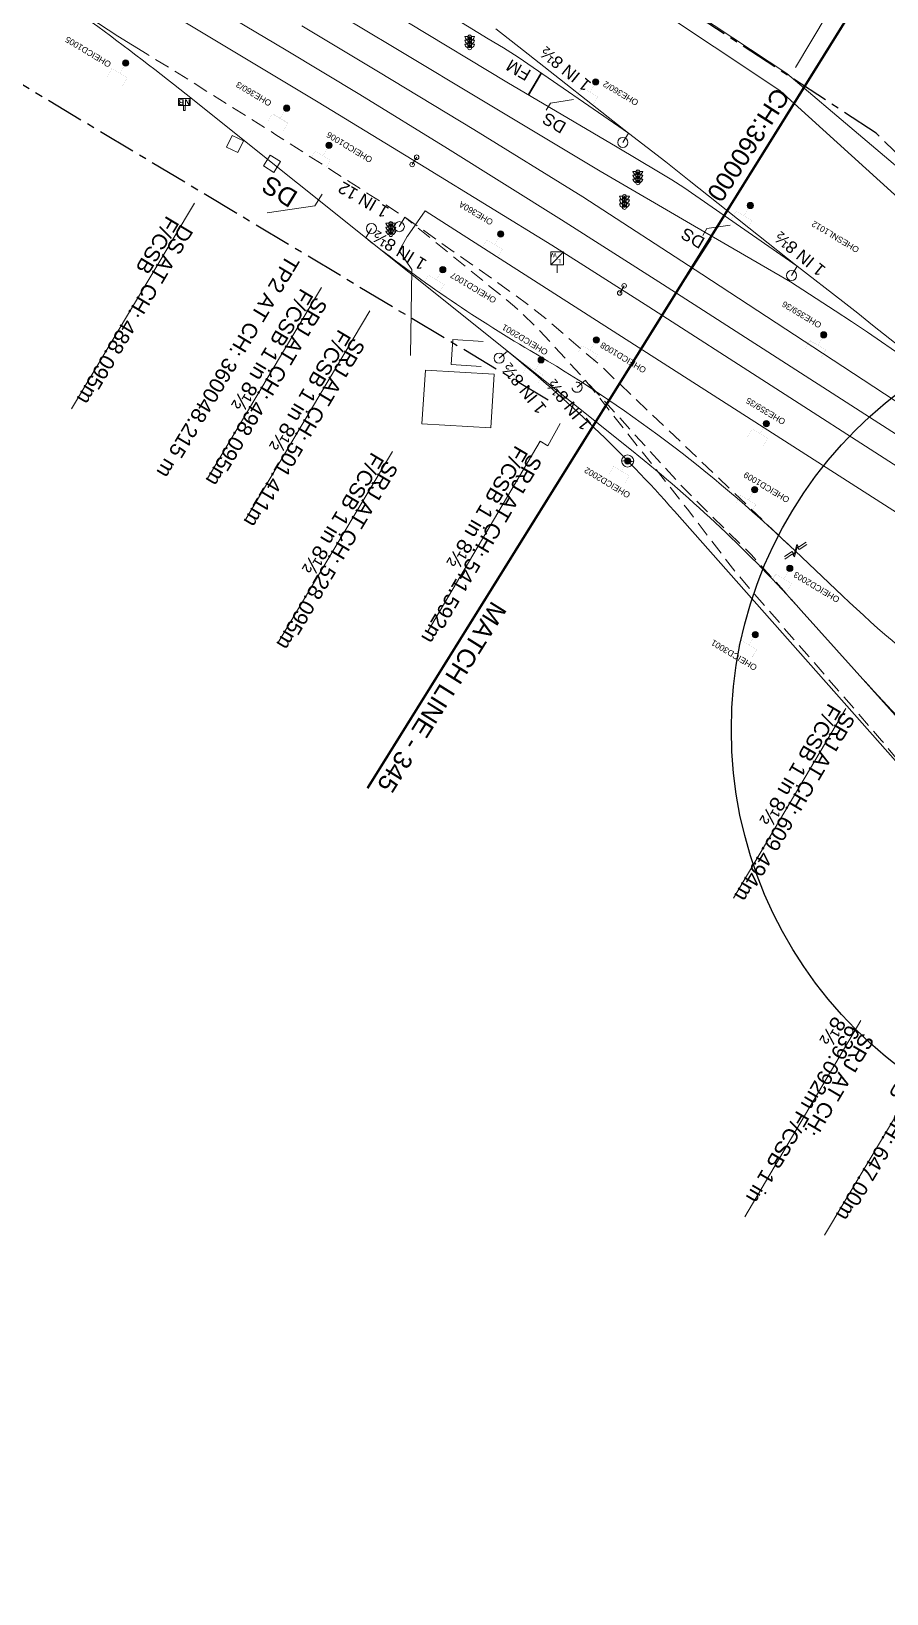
# Model space of a CAD drawing. Header units: metres. Extents: x 593168 to 611286, y 3401475 to 3412398.
# Drawn here: x 593999.9 to 594141.2, y 3411579 to 3411837.3 of the extents above; entities that cross this region are included whole.
import ezdxf
from ezdxf.enums import TextEntityAlignment as Align

# ---------------------------------------------------------------- set-up
doc = ezdxf.new("R2010")
doc.units = ezdxf.units.M
doc.header["$MEASUREMENT"] = 0
for name, pattern in [('CENTER', [2, 1.25, -0.25, 0.25, -0.25]), ('DASHED', [0.75, 0.5, -0.25]), ('PHANTOM2', [1.25, 0.625, -0.125, 0.125, -0.125, 0.125, -0.125])]:
    doc.linetypes.add(name, pattern=pattern)
for name, color, linetype, lineweight in [('CL OF RAILWAYTRACK', 7, 'Continuous', 30), ('Electric Pole', 251, 'Continuous', 0), ('Exg track', 7, 'Continuous', 0), ("EXG. TP CH's", 7, 'Continuous', 0), ('Existing IR Chainage', 7, 'Continuous', 0), ('Existing IR Track', 143, 'Continuous', 0), ('Fence', 251, 'F-LINE', 0), ('IR PROP. DETAILS', 190, 'Continuous', 0), ('Name Board', 251, 'Continuous', 0), ('OHE MAST', 8, 'Continuous', 0), ('OHE MAST TEXT', 8, 'Continuous', 0), ("SANEHWAL STN. SRJ'S", 251, 'Continuous', 0), ('Shed', 251, 'Continuous', 0), ('Sign Board', 251, 'Continuous', 0), ('Stage', 11, 'Continuous', 0), ('Subroad Edge', 34, 'Continuous', 0), ('WL', 7, 'Continuous', 0)]:
    doc.layers.add(name, color=color, linetype=linetype, lineweight=lineweight)
doc.layers.add('Existing Railway Boundary', color=7, linetype='CENTER')
doc.layers.add('MATCH LINE', color=7, linetype='Continuous')
doc.styles.add('CUT-FILL', font='cut-fill.shx', dxfattribs={"height": 2})
doc.styles.add('NB', font='swissbo.ttf', dxfattribs={"height": 1.5})
doc.styles.get("Standard").update_dxf_attribs({"font": 'arial_0.ttf'})
doc.styles.add('Style-Arial', font='arial_0.ttf')
doc.linetypes.add('F-LINE', pattern='A,0.6,["X",Standard,S=0.3,R=0,X=0,Y=-0.15],0.1', length=0.7)

# ---------------------------------------------------------------- blocks, each defined once
blk = doc.blocks.new('EP')
blk.add_hatch(color=8).paths.add_polyline_path([(-0.21, -0.05), (-0.21, 0.16), (-0.93, -0.01), (-0.31, 0.07), (-0.31, -0.19), (0.31, 0), (0.31, -0.24), (0.94, -0.01), (0.41, -0.1), (0.43, 0.15)])
at = {"color": 8}
for p, q in [((-0.93, -0.01), (-0.21, 0.16)), ((-0.31, 0.07), (-0.93, -0.01)), ((-0.31, -0.19), (-0.31, 0.07)), ((0.31, 0), (-0.31, -0.19)), ((-0.21, 0.16), (-0.21, -0.05)), ((-0.21, -0.05), (0.43, 0.15)), ((0.31, -0.24), (0.31, 0)), ((0.43, 0.15), (0.41, -0.1)), ((0.94, -0.01), (0.31, -0.24)), ((0.41, -0.1), (0.94, -0.01))]:
    blk.add_line(p, q, dxfattribs=at)
blk.add_circle((0, 0), 1, dxfattribs=at)
blk = doc.blocks.new('NB')
for p, q in [((-0.98, 0.82), (-0.98, 1.98)), ((-0.98, 1.98), (0.98, 1.98)), ((-0.98, 0.82), (0.98, 0.82)), ((-0.13, 0.82), (-0.13, 0)), ((-0.13, 0), (0.13, 0)), ((0.13, 0.82), (0.13, 0)), ((0.98, 1.98), (0.98, 0.82))]:
    blk.add_line(p, q)
at = {"style": 'NB', "width": 1.025371}
blk.add_text('NB', height=0.988, rotation=180, dxfattribs=at).set_placement((0, 1.39), align=Align.MIDDLE)
blk = doc.blocks.new('SIG')
for color, points in [(1, [(-0.22, 0.42, 0.180295), (-0.01, 0.33, -0.00255), (0.01, 0.33, -0.00255), (0.02, 0.33, 0.180295), (0.23, 0.42, -0.002654), (0.25, 0.44, 0.184495), (0.33, 0.65, 1.000001), (-0.32, 0.65, 0.184495), (-0.24, 0.44, -0.002654)]), (2, [(0.23, -0.23, -0.002654), (0.25, -0.21, 0.184495), (0.33, 0.01, 1.000001), (-0.32, 0.01, 0.184495), (-0.24, -0.21, -0.002654), (-0.22, -0.23, 0.180295), (-0.01, -0.32, -0.00255), (0.01, -0.32, -0.00255), (0.02, -0.32, 0.180295)]), (3, [(0.23, -0.88, -0.002654), (0.25, -0.86, 0.184495), (0.33, -0.64, 1.000001), (-0.32, -0.64, 0.184495), (-0.24, -0.86, -0.002654), (-0.22, -0.88, 0.395599)])]:
    blk.add_hatch(color=color).paths.add_polyline_path(points)
for p, q in [((-0.31, 0.98), (-0.32, -0.9)), ((0.33, -0.9), (0.32, 0.98))]:
    blk.add_line(p, q)
for points in [[(-0.31, 0.98), (-0.81, 0.98, 0.198758), (-0.42, 0.41, 0.003814), (-0.31, 0.39, 0.003814)], [(-0.31, 0.33), (-0.81, 0.33, 0.198758), (-0.42, -0.23, 0.003727), (-0.32, -0.26, 0.003727)], [(0.32, 0.98), (0.82, 0.98, -0.198758), (0.44, 0.41, -0.003814), (0.32, 0.39, -0.003814)], [(0.32, 0.33), (0.82, 0.33, -0.198758), (0.44, -0.23, -0.003727), (0.33, -0.26, -0.003727)], [(-0.32, -0.32), (-0.81, -0.32, 0.198758), (-0.42, -0.88, 0.003639), (-0.32, -0.9)], [(0.33, -0.32), (0.82, -0.32, -0.198758), (0.44, -0.88, -0.003639), (0.33, -0.9)]]:
    blk.add_lwpolyline(points, format="xyb")
for centre, radius, start, end in [((0.01, 0.91), 0.324, 12.4049, 167.5951), ((0.01, 0.81), 0.357, 27.7578, 152.2422), ((0.01, -0.9), 0.324, 181.4572, 358.5428)]:
    blk.add_arc(centre, radius, start, end)
blk = doc.blocks.new('WL')
at = {"layer": 'WL'}
for p, q in [((1.07, 3.42), (-1.06, 3.42)), ((-1.06, 3.42), (-1.06, 1.29)), ((1.07, 1.29), (1.07, 3.42)), ((-1.06, 1.29), (1.07, 1.29)), ((0, 1.29), (0, 0))]:
    blk.add_line(p, q, dxfattribs=at)
blk.add_lwpolyline([(-1.06, 1.29), (1.07, 3.42)], dxfattribs=at)
at = {"layer": 'WL', "style": 'CUT-FILL'}
for s, p in [('W', (-0.08, 3.25)), ('L', (0.61, 2.26))]:
    blk.add_text(s, height=0.739, rotation=180, dxfattribs=at).set_placement(p)
blk = doc.blocks.new('OHE MAST')
h = blk.add_hatch(color=256)
h.dxf.hatch_style = 1
edge = h.paths.add_edge_path()
edge.add_arc((0, 0), 0.514, 0, 360)
at = {"const_width": 0.01}
for points in [[(1.5, 3.5), (1.5, 2), (-1.5, 2), (-1.5, 3.5)], [(0, 2), (0, 0)]]:
    blk.add_lwpolyline(points, dxfattribs=at)
blk.add_circle((0, 0), 0.514)

msp = doc.modelspace()

# ---------------------------------------------------------------- linework, layer by layer
at = {"color": 3}
msp.add_circle((594185.5204, 3411721.8219), 70, dxfattribs=at)
at = {"layer": 'CL OF RAILWAYTRACK', "linetype": 'Continuous', "lineweight": 13, "flags": 128}
for points in [[(594127.8909, 3411752.8139), (594126.6238, 3411751.9749), (594126.3303, 3411752.4181), (594125.8733, 3411750.7746), (594125.551, 3411751.2614), (594124.2859, 3411750.4237)], [(594127.9679, 3411752.4233), (594126.7009, 3411751.5843), (594126.4074, 3411752.0274), (594125.9504, 3411750.384), (594125.6281, 3411750.8707), (594124.363, 3411750.033)]]:
    msp.add_lwpolyline(points, dxfattribs=at)
at = {"layer": 'Exg track'}
for p, q in [((594098.5293, 3411820.4394), (594097.6046, 3411818.885)), ((594061.5913, 3411806.5156), (594060.6666, 3411804.9612)), ((594126.4004, 3411798.4431), (594125.4757, 3411796.8887))]:
    msp.add_line(p, q, dxfattribs=at)
at = {"layer": 'Exg track', "const_width": 0.3, "elevation": 256.537}
msp.add_lwpolyline([(594084.129, 3411830.3495), (594082.0039, 3411826.7457)], dxfattribs=at)
at = {"layer": 'Exg track'}
for points, elevation in [([(594084.9453, 3411824.2377), (594085.617, 3411825.3888), (594089.47, 3411825.9562)], 256.6499), ([(594110.7885, 3411803.4858), (594111.4602, 3411804.6369), (594115.3132, 3411805.2043)], 256.628)]:
    msp.add_lwpolyline(points, dxfattribs=dict(at, elevation=elevation))
for centre in [(594097.6046, 3411818.885), (594060.6666, 3411804.9612), (594125.4757, 3411796.8887)]:
    msp.add_circle(centre, 0.8325, dxfattribs=at)
at = {"layer": "EXG. TP CH's", "color": 7, "lineweight": 0, "flags": 128}
for points in [[(594062.8011, 3411815.2386), (594063.5422, 3411816.4319)], [(594097.0751, 3411793.9924), (594097.8161, 3411795.1857)]]:
    msp.add_lwpolyline(points, dxfattribs=at)
at = {"layer": "EXG. TP CH's", "color": 7, "lineweight": 0}
for centre in [(594063.5422, 3411816.4319), (594062.8011, 3411815.2386), (594097.0751, 3411793.9924), (594097.8161, 3411795.1857)]:
    msp.add_circle(centre, 0.375, dxfattribs=at)
at = {"layer": 'Existing IR Chainage', "color": 7, "linetype": 'Continuous', "lineweight": 13, "flags": 128}
msp.add_lwpolyline([(594112.1991, 3411802.9293), (594104.0777, 3411790.3181)], dxfattribs=at)
at = {"layer": 'Existing IR Track', "color": 88, "linetype": 'DASHED', "ltscale": 5}
msp.add_line((594091.4262, 3411779.5683), (594090.0307, 3411778.4177), dxfattribs=at)
at = {"layer": 'Existing IR Track', "flags": 128}
for points in [[(594019.0077, 3411833.4774), (594014.1857, 3411836.469), (594000.1277, 3411845.6918), (593986.5281, 3411854.7694), (593972.9231, 3411863.8783), (593967.4803, 3411867.2093), (593964.0892, 3411869.2946), (593954.5897, 3411875.1037), (593918.5002, 3411896.9474), (593900.3186, 3411907.8764), (593886.8846, 3411915.9188), (593864.8936, 3411929.0745), (593851.4097, 3411937.1348), (593829.5792, 3411950.1845), (593811.82, 3411960.7991), (593794.2, 3411971.3248), (593776.2571, 3411982.0435), (593757.7891, 3411993.0836), (593743.4007, 3412001.685), (593728.4405, 3412010.6161), (593709.4911, 3412021.9259), (593691.2056, 3412032.8391)], [(594098.5293, 3411820.4394), (594080.2895, 3411832.9917), (594077.8536, 3411834.507), (594075.3474, 3411836.031), (594068.5071, 3411840.1803), (594051.6562, 3411850.3747), (594033.1611, 3411861.57), (594016.1687, 3411871.7114), (594001.4241, 3411880.5073), (593968.9637, 3411899.8696)], [(594126.4004, 3411798.4431), (594107.6709, 3411811.4546), (594105.678, 3411812.6922), (594103.4639, 3411814.0271), (594096.6732, 3411818.0956), (594078.4392, 3411828.8478), (594062.1771, 3411838.6222), (594049.3093, 3411846.4036), (594030.7026, 3411857.5544), (594013.7367, 3411867.6243), (593999.0394, 3411876.4009)], [(594164.8487, 3411768.2735), (594150.4398, 3411778.9533), (594138.0294, 3411787.5089), (594135.3528, 3411789.2991), (594132.6687, 3411791.0693), (594125.2819, 3411795.8184), (594109.4486, 3411805.037), (594093.8465, 3411814.1532), (594075.6643, 3411825.0567), (594059.55, 3411834.7206), (594046.8224, 3411842.3401), (594028.2549, 3411853.4189), (594011.5573, 3411863.3735), (593996.67, 3411872.2691)], [(594337.5001, 3411651.3045), (594323.6996, 3411659.5426), (594312.5068, 3411666.2299), (594301.5499, 3411672.7762), (594284.5261, 3411683.0162), (594268.2067, 3411692.8326), (594251.6387, 3411702.8408), (594235.6558, 3411712.4963), (594219.9856, 3411722.146), (594203.4407, 3411732.3346), (594185.1351, 3411743.7705), (594170.3863, 3411753.0684), (594159.3252, 3411760.1143), (594145.1366, 3411769.1196), (594104.1669, 3411795.4312), (594087.448, 3411806.1138), (594068.6127, 3411817.9029), (594054.1185, 3411826.7874), (594041.9566, 3411834.1359), (594023.4054, 3411845.2108), (594006.4128, 3411855.3301), (593991.8481, 3411864.0183)], [(594335.3148, 3411647.6585), (594321.3413, 3411655.9725), (594310.3139, 3411662.5653), (594299.2853, 3411669.1588), (594282.3102, 3411679.318), (594265.335, 3411689.4772), (594249.3622, 3411699.045), (594233.3918, 3411708.6112), (594217.6369, 3411718.2307), (594201.8847, 3411727.8491), (594182.716, 3411739.8767), (594167.9479, 3411749.2577), (594156.9131, 3411756.3452), (594142.3296, 3411765.6846), (594101.8933, 3411791.7248), (594085.8784, 3411801.8772), (594065.0689, 3411814.6802), (594047.2465, 3411825.5304), (594028.2629, 3411836.9191), (594020.6806, 3411841.5072), (594004.1613, 3411851.3645), (593985.7539, 3411862.3418)], [(594339.9241, 3411655.3542), (594326.3774, 3411663.4322), (594314.9298, 3411670.2734), (594303.6159, 3411677.0347), (594286.9449, 3411687.0555), (594270.0503, 3411697.2111), (594254.0287, 3411706.8418), (594251.3883, 3411708.429), (594238.2279, 3411716.5092), (594222.7145, 3411726.0323), (594220.5141, 3411727.3514), (594217.2311, 3411729.4075), (594205.9736, 3411736.2697), (594187.296, 3411747.6437), (594172.7046, 3411756.6344), (594161.5646, 3411763.7947), (594147.5645, 3411772.9255), (594130.5802, 3411784.0368), (594110.6468, 3411797.1149), (594090.9736, 3411809.8861), (594073.0053, 3411821.0304), (594057.2332, 3411830.5704), (594044.5894, 3411838.1729)], [(594150.7709, 3411779.2873), (594138.8486, 3411788.689), (594136.4033, 3411790.6737), (594133.9127, 3411792.5851), (594126.4004, 3411798.4431), (594108.5333, 3411812.5874), (594104.6856, 3411815.6591), (594098.5293, 3411820.4394), (594081.1584, 3411834.074), (594076.6159, 3411837.6317)], [(594213.1074, 3411645.6773), (594127.0822, 3411741.534)]]:
    msp.add_lwpolyline(points, dxfattribs=at)
at = {"layer": 'Existing IR Track', "color": 88, "linetype": 'DASHED', "ltscale": 5, "flags": 128}
for points in [[(594126.0393, 3411751.3715), (594094.1427, 3411781.7816), (594084.9866, 3411789.6554), (594081.8744, 3411792.0925), (594079.2064, 3411794.076), (594061.5913, 3411806.5156), (594049.5327, 3411814.2402), (594040.2822, 3411820.1639), (594025.8244, 3411829.2481), (594019.0075, 3411833.4775)], [(594152.5838, 3411705.2245), (594140.3497, 3411720.063), (594116.1505, 3411747.9282), (594108.5092, 3411757.9874), (594091.4241, 3411779.5667), (594083.6955, 3411787.9301), (594080.9645, 3411790.6235), (594079.7138, 3411791.7712), (594061.5913, 3411806.5156)], [(594127.0822, 3411741.534), (594118.8352, 3411750.7235), (594109.9713, 3411759.4249), (594108.1305, 3411761.3172), (594106.8534, 3411762.5917), (594091.4302, 3411779.5673)]]:
    msp.add_lwpolyline(points, dxfattribs=at)
at = {"layer": 'Existing IR Track', "flags": 128}
for points in [[(594765.4998, 3411359.2689), (594383.5182, 3411587.9542), (594307.7483, 3411633.2185), (594252.2457, 3411666.4217), (594173.9335, 3411713.5071, -0.05429469), (594133.8798, 3411743.9449), (594126.0393, 3411751.3715)], [(594753.6821, 3411348.8613), (594375.8133, 3411575.0844), (594300.0556, 3411620.3413), (594244.5308, 3411653.5579), (594190.8143, 3411685.8549, -0.07465406), (594137.6223, 3411729.7893)]]:
    msp.add_lwpolyline(points, format="xyb", dxfattribs=at)
at = {"layer": 'Existing IR Track', "color": 88, "linetype": 'DASHED', "ltscale": 5}
msp.add_circle((594090.0307, 3411778.4177), 0.8325, dxfattribs=at)
at = {"layer": 'Existing Railway Boundary', "ltscale": 5}
for points in [[(595219.3757, 3411224.4926), (595139.956, 3411236.51), (595055.2514, 3411260.2607), (595055.2471, 3411260.3203), (595019.6301, 3411275.5296), (595019.8343, 3411275.5642), (594996.1386, 3411287.071), (594964.5551, 3411304.37), (594878.4143, 3411354.1285), (594195.4154, 3411765.8048), (594139.4384, 3411820.4266), (594013.2418, 3411902.9335), (593973.1737, 3411931.7423), (593936.2204, 3411951.7466)], [(594085.2517, 3411776.2884), (593867.4315, 3411906.9358)]]:
    msp.add_lwpolyline(points, dxfattribs=at)
at = {"layer": 'Fence'}
msp.add_lwpolyline([(594062.5426, 3411783.6608), (594062.7124, 3411797.8773), (594060.6572, 3411800.9724), (594061.9828, 3411803.3192), (594062.0281, 3411803.3785), (594064.9404, 3411807.5957), (594147.1105, 3411754.9731), (594179.1029, 3411735.4852), (594179.0827, 3411735.4836), (594169.574, 3411721.4368), (594204.3393, 3411699.4703), (594251.4831, 3411671.0074), (594319.8463, 3411630.3876), (594367.1251, 3411602.3104), (594416.9809, 3411572.6537), (594521.5876, 3411510.8554), (594560.3841, 3411487.9896), (594648.9329, 3411435.2423), (594711.7619, 3411397.919), (594772.0184, 3411362.6461)], dxfattribs=at)
at = {"layer": 'IR PROP. DETAILS', "lineweight": 13}
for p, q in [((594055.1247, 3411803.114), (594056.0562, 3411804.6643)), ((594078.5555, 3411784.378), (594077.16, 3411783.2273))]:
    msp.add_line(p, q, dxfattribs=at)
at = {"layer": 'IR PROP. DETAILS'}
for points in [[(594127.0822, 3411741.534, 0.04122277), (594099.2837, 3411767.7968), (594025.4327, 3411826.8608, 0.02380503), (593991.4194, 3411851.5045)], [(594055.1247, 3411803.114, 0.03551308), (594082.3125, 3411784.4811, -0.05799573), (594125.2131, 3411752.1593)], [(594152.5838, 3411705.2245, 0.00870764), (594147.3287, 3411711.3768), (594106.1189, 3411757.9551, 0.04115838), (594078.5533, 3411784.3764)]]:
    msp.add_lwpolyline(points, format="xyb", dxfattribs=at)
at = {"layer": 'IR PROP. DETAILS', "lineweight": 13, "flags": 128}
for points in [[(594026.8262, 3411808.8575), (594006.4974, 3411774.8399)], [(594153.7901, 3411676.5279), (594130.928, 3411638.2711)]]:
    msp.add_lwpolyline(points, dxfattribs=at)
at = {"layer": 'IR PROP. DETAILS'}
msp.add_lwpolyline([(594047.924, 3411810.3169), (594046.7006, 3411808.4072), (594038.8372, 3411807.2377)], dxfattribs=at)
at = {"layer": 'IR PROP. DETAILS', "lineweight": 13, "elevation": 254.7974}
msp.add_lwpolyline([(594047.8295, 3411794.9018), (594028.9535, 3411763.3152)], dxfattribs=at)
at = {"layer": 'IR PROP. DETAILS', "lineweight": 13}
msp.add_lwpolyline([(594059.5159, 3411767.8214), (594040.6399, 3411736.2349)], dxfattribs=at)
for centre in [(594056.0562, 3411804.6643), (594077.16, 3411783.2273)]:
    msp.add_circle(centre, 0.8325, dxfattribs=at)
at = {"layer": 'MATCH LINE', "linetype": 'PHANTOM2', "ltscale": 15, "const_width": 0.4}
msp.add_lwpolyline([(594145.5271, 3411856.8874), (594055.4087, 3411712.1538)], dxfattribs=at)
at = {"layer": "SANEHWAL STN. SRJ'S", "lineweight": 13, "elevation": 256.628, "flags": 128}
msp.add_lwpolyline([(594146.8579, 3411866.0805), (594126.1278, 3411831.2582)], dxfattribs=at)
at = {"layer": "SANEHWAL STN. SRJ'S", "color": 88, "lineweight": 13, "flags": 128}
for points in [[(594055.7798, 3411791.0262), (594035.2994, 3411756.6233)], [(594087.2276, 3411772.4339), (594085.2045, 3411768.7493), (594083.9196, 3411769.5076), (594065.243, 3411737.8805)]]:
    msp.add_lwpolyline(points, dxfattribs=at)
at = {"layer": "SANEHWAL STN. SRJ'S", "lineweight": 13, "flags": 128}
for points in [[(594134.417, 3411725.3489), (594115.8964, 3411693.9664)], [(594136.9035, 3411673.7861), (594117.7501, 3411641.3314)]]:
    msp.add_lwpolyline(points, dxfattribs=at)
at = {"layer": 'Shed'}
for points in [[(594038.2028, 3411814.9996, 256.4869), (594039.3097, 3411816.7933, 256.331), (594041.0576, 3411815.7336, 256.208), (594039.9476, 3411813.9349, 256.208)], [(594064.9931, 3411781.2681, 259.8889), (594076.3209, 3411780.5886, 258.5084), (594075.8116, 3411771.691, 258.3794), (594064.4003, 3411772.3754, 258.3794)]]:
    msp.add_polyline3d(points, close=True, dxfattribs=at)
msp.add_polyline3d([(594074.2175, 3411781.85, 258.4994), (594069.2301, 3411782.1838, 258.4994), (594069.5068, 3411786.3192, 257.8675), (594074.4942, 3411785.9855, 257.8675)], dxfattribs=at)
at = {"layer": 'Stage'}
msp.add_polyline3d([(594033.9646, 3411817.2187, 256.9768), (594032.1065, 3411818.1211, 257.0678), (594033.0482, 3411820.0347, 257.0078), (594034.9081, 3411819.1315, 257.0078)], close=True, dxfattribs=at)
at = {"layer": 'Subroad Edge'}
for points in [[(594743.4914, 3411433.5636, 256.252), (594625.8162, 3411503.3334, 256.1021), (594565.4057, 3411539.8208, 256.0261), (594494.0908, 3411582.2968, 256.191), (594426.3824, 3411623.0386, 256.0981), (594414.3151, 3411630.279, 256.0251), (594392.0459, 3411643.6024, 256.0181), (594332.2068, 3411679.0563, 256.141), (594277.4658, 3411712.2587, 256.196), (594236.9134, 3411736.3523, 256.168), (594204.317, 3411753.9367, 256.188), (594179.417, 3411772.9736, 256.324), (594168.7041, 3411785.0447, 256.251), (594160.2137, 3411800.1846, 256.271), (594124.6682, 3411830.2902, 256.418), (594103.7824, 3411844.1325, 256.5319), (594084.0928, 3411858.7686, 256.8268), (594068.7511, 3411869.013, 256.7349), (594027.3444, 3411891.9881, 256.8348)], [(594741.3132, 3411431.1755, 256.366), (594624.0587, 3411501.0332, 256.14), (594563.9086, 3411537.0264, 256.121), (594492.3074, 3411580.1653, 256.196), (594425.254, 3411620.5933, 256.132), (594413.1004, 3411627.8898, 256.0831), (594390.6829, 3411641.0931, 256.0761), (594330.8517, 3411676.6707, 256.183), (594275.8019, 3411709.961, 256.22), (594235.3906, 3411734.1183, 256.184), (594202.4252, 3411751.0938, 256.409), (594175.6376, 3411770.1478, 256.412), (594165.7046, 3411782.3655, 256.297), (594156.6771, 3411797.4123, 256.159), (594123.5115, 3411827.4402, 256.367), (594101.8387, 3411841.914, 256.5059), (594081.7943, 3411855.4943, 256.9168), (594063.7375, 3411866.4897, 256.8408), (594025.8282, 3411889.3214, 256.7929)]]:
    msp.add_polyline3d(points, dxfattribs=at)

# ---------------------------------------------------------------- block references
at = {"layer": 'Electric Pole', "xscale": 0.9997078270007302, "yscale": 0.9997078270007302, "zscale": 0.9997078270007302}
msp.add_blockref('EP', (594098.3864, 3411766.2372, 259.2561), dxfattribs=at)
at = {"layer": 'Name Board', "xscale": 0.9997078270007302, "yscale": 0.9997078270007302, "zscale": 0.9997078270007302}
msp.add_blockref('NB', (594025.1409, 3411824.1451, 256.24), dxfattribs=at)
at = {"layer": 'OHE MAST', "rotation": 149.0208306544456}
for p in [(594015.4537, 3411832.0055), (594093.1211, 3411828.8884), (594042.0521, 3411824.5453), (594049.0359, 3411818.4196), (594118.6675, 3411808.4542), (594077.4078, 3411803.7419), (594067.8522, 3411797.8669), (594130.7918, 3411787.0807), (594093.2044, 3411786.252), (594084.0966, 3411782.9448), (594121.3057, 3411772.4061), (594098.3864, 3411766.2372), (594119.3628, 3411761.4993), (594125.1873, 3411748.4835), (594119.4656, 3411737.54)]:
    msp.add_blockref('OHE MAST', p, dxfattribs=at)
at = {"layer": 'Sign Board', "xscale": 0.9997078270007302, "yscale": 0.9997078270007302, "zscale": 0.9997078270007302}
for p in [(594072.281, 3411835.4366, 256.5199), (594100.0713, 3411813.1232, 256.4989), (594097.8485, 3411809.0484, 256.5009), (594059.2572, 3411804.5617, 256.447)]:
    msp.add_blockref('SIG', p, dxfattribs=at)
at = {"layer": 'WL', "xscale": 0.9997078270007302, "yscale": 0.9997078270007302, "zscale": 0.9997078270007302}
msp.add_blockref('WL', (594086.7478, 3411797.3581, 257.8006), dxfattribs=at)

# ---------------------------------------------------------------- texts
at = {"layer": 'Exg track'}
for s, rotation, p in [('1 IN 8½', 140.837415, (594092.5273, 3411828.6879, 516.3626)), ('FM', 149.797857, (594082.6008, 3411830.6858, 256.5504)), ('DS', 149.797857, (594088.4237, 3411821.9843, 252.2455)), ('1 IN 12', 149.797857, (594059.1298, 3411807.9905, 513.3765)), ('DS', 149.797857, (594111.3239, 3411802.9466, 252.2262)), ('1 IN 8½', 140.837415, (594131.2581, 3411798.1319, 342.4782))]:
    msp.add_text(s, height=2, rotation=rotation, dxfattribs=at).set_placement(p)
at = {"layer": "EXG. TP CH's", "color": 7, "lineweight": 0, "insert": (594021.5049, 3411763.7554), "char_height": 2.5, "attachment_point": 6, "rotation": 239, "line_spacing_factor": 0.60024, "style": 'Style-Arial'}
msp.add_mtext('TP2 AT CH: 360048.215 m', dxfattribs=at)
at = {"layer": 'Existing IR Chainage', "color": 7, "lineweight": 0, "insert": (594112.5899, 3411809.584), "char_height": 3, "attachment_point": 6, "rotation": 237.219259, "line_spacing_factor": 0.6003, "style": 'Style-Arial'}
msp.add_mtext('CH:360000', dxfattribs=at)
at = {"layer": 'Existing IR Track', "color": 88, "linetype": 'DASHED', "ltscale": 5}
msp.add_text('1 IN 8½', height=2, rotation=128.826786, dxfattribs=at).set_placement((594092.4973, 3411772.3016))
at = {"layer": 'IR PROP. DETAILS'}
for s, height, rotation, p in [('DS', 3, 148.455243, (594044.1424, 3411810.532, -257.7411)), ('1 IN 8½', 2, 148.455243, (594065.3602, 3411799.32, -171.8274)), ('1 IN 8½', 2, 128.826786, (594085.1081, 3411775.0218))]:
    msp.add_text(s, height=height, rotation=rotation, dxfattribs=at).set_placement(p)
at = {"layer": 'IR PROP. DETAILS', "lineweight": 13, "char_height": 2.5, "width": 48.267487, "attachment_point": 4, "rotation": 239.137675, "line_spacing_factor": 0.648, "style": 'Style-Arial'}
for s, insert in [('DS AT CH: 488.095m \\PF/CSB', (594024.4856, 3411805.5905)), ('SRJ AT CH: 498.095m \\PF/CSB 1 in 8½', (594046.6668, 3411793.6058)), ('SRJ AT CH: 528.095m \\PF/CSB 1 in 8½', (594058.3532, 3411766.5255)), ('DE AT CH: 647.00m \\PF/CSB', (594148.9162, 3411669.0217))]:
    msp.add_mtext(s, dxfattribs=dict(at, insert=insert))
at = {"layer": 'MATCH LINE', "linetype": 'Continuous'}
msp.add_text('MATCH LINE - 345', height=3, rotation=238, dxfattribs=at).set_placement((594075.9892, 3411743.2789))
at = {"layer": 'OHE MAST TEXT'}
for s, p in [('OHEICD1005', (594013.183, 3411832.0628, 258.357)), ('OHE360/3', (594039.6745, 3411825.6407, 257.84)), ('OHE360/2', (594100.2978, 3411825.7411, 260.827)), ('OHEICD1006', (594056.3396, 3411816.3101, 259.773)), ('OHE360A', (594076.2858, 3411805.9833, 256.292)), ('OHESNL1012', (594136.7566, 3411801.4301, 258.311)), ('OHEICD1007', (594076.8106, 3411793.0952, 259.3)), ('OHE359/36', (594130.5347, 3411788.9653, 258.153)), ('OHEICD2001', (594085.3365, 3411784.5049, 259.731)), ('OHEICD1008', (594101.571, 3411781.5451, 256.976)), ('OHE359/35', (594124.5739, 3411773.0125, 258.314)), ('OHEICD2002', (594098.9412, 3411760.8858, 259.256)), ('OHEICD1009', (594125.2475, 3411760.1123, 259.691)), ('OHEICD2003', (594133.5173, 3411743.6073, 259.324)), ('OHEICD3001', (594119.8809, 3411732.3792, 259.708))]:
    msp.add_text(s, height=1, rotation=149, dxfattribs=at).set_placement(p)
at = {"layer": "SANEHWAL STN. SRJ'S", "color": 88, "lineweight": 13, "char_height": 2.5, "attachment_point": 4, "line_spacing_factor": 0.648, "style": 'Style-Arial'}
for s, insert, width, rotation in [('SRJ AT CH: 501.411m \\PF/CSB 1 in 8½', (594052.8952, 3411786.8321), 48.267487, 239.23426), ('SRJ AT CH: 541.592m F/CSB 1 in 8½', (594082.1282, 3411767.6503), 36.626162, 239.45269)]:
    msp.add_mtext(s, dxfattribs=dict(at, insert=insert, width=width, rotation=rotation))
at = {"layer": "SANEHWAL STN. SRJ'S", "lineweight": 13, "char_height": 2.5, "attachment_point": 4, "rotation": 239.45269, "line_spacing_factor": 0.648, "style": 'Style-Arial'}
for s, insert, width in [('SRJ AT CH: 609.494m F/CSB 1 in 8½', (594133.843, 3411725.0318), 36.181163), ('SRJ AT CH: 639.092m F/CSB 1 in 8½', (594135.8381, 3411672.6363), 35.32002)]:
    msp.add_mtext(s, dxfattribs=dict(at, insert=insert, width=width))

doc.saveas('drawing.dxf')
